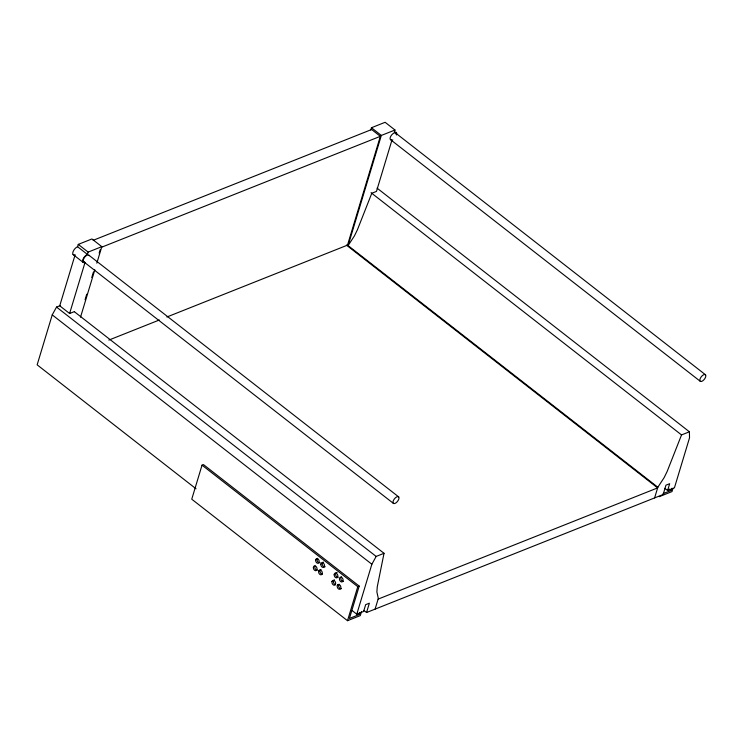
<?xml version="1.0" encoding="UTF-8"?>
<svg xmlns="http://www.w3.org/2000/svg" width="743" height="743" viewBox="0 0 743 743"><rect width="100%" height="100%" fill="white"/><g stroke="black" fill="none" stroke-linecap="round" stroke-linejoin="round"><path stroke-width="1.11" d="M74.439 311.781L384.029 553.303L377.268 586.784L376.877 591.92L378.308 598.449L375.085 609.13M60.471 305.512L56.533 307.073L52.233 314.883L37.15 364.832L196.05 488.801M75.145 254.738L59.728 305.8L69.61 313.509L74.281 311.651M74.3 254.951A5.025 2.396 -52 0 1 73.13 251.561A5.025 2.396 -52 0 1 77.569 246.722L78.275 244.391L91.937 238.958L101.81 246.657L96.822 263.18M69.61 313.509L85.027 262.446A5.025 2.396 -52 0 1 82.817 259.799A5.025 2.396 -52 0 1 87.442 254.431L88.148 252.1L101.81 246.657M85.073 299.726L86.755 294.172M91.779 277.52L93.451 271.966M99.153 253.094L100.156 249.759M80.532 317.15L94.835 269.793M360.03 612.381L359.389 614.498L349.424 618.464L359.203 586.088L203.452 464.589L202.031 465.155L191.75 499.194L347.501 620.702L360.309 615.603L361.544 611.498M370.794 129.941L371.454 127.74L385.115 122.298L394.997 130.006L394.292 132.347A5.025 2.396 -52 0 1 396.502 134.994M93.191 240.314L371.63 129.523L380.351 136.322L347.501 245.134L166.887 316.992M394.997 130.006L381.335 135.44L348.086 245.58L354.392 235.958L357.411 229.782L371.788 193.273L376.46 191.415L391.877 140.353A5.025 2.396 -52 0 0 392.796 139.87M347.501 620.702L357.773 586.654L359.203 586.088M352.21 610.625L356.779 614.192L371.862 564.243L376.162 556.433L384.029 553.303M363.801 610.393L366.54 612.529L369.364 603.186L365.667 604.663L363.606 611.47L356.779 614.192M654.611 497.912L657.834 487.232L664.149 477.61L667.168 471.433L681.535 434.924L689.402 431.794L689.523 437.85L674.44 487.798L667.613 490.51L664.874 488.374M667.613 490.51L669.675 483.702L665.969 485.17L663.146 494.513L366.54 612.529M663.109 493.658L671.078 490.482L671.728 488.327M672.991 488.29L671.997 491.587L659.19 496.686M318.682 571.07L318.886 570.587A2.517 1.718 68.3 0 1 321.227 570.531A2.517 1.718 68.3 0 1 322.202 573.68L321.998 574.163A2.517 1.718 68.3 0 1 319.657 574.228A2.517 1.718 68.3 0 1 318.682 571.07L320.131 570.457M101.902 247.113L380.351 136.322M108.831 340.09L159.364 319.992M332.075 581.453L333.496 580.887M337.313 585.53L338.734 584.964M378.113 599.118L657.629 487.9L346.387 245.079M395.768 133.146L705.525 374.797A4.189 1.997 -52 0 1 702.683 380.871A4.189 1.997 -52 0 1 700.296 378.336A4.189 1.997 -52 0 1 705.525 374.797M390.4 139.554L700.147 381.205M371.454 127.74L381.335 135.44M377.082 188.137L689.402 431.794M371.045 192.697L681.535 434.924M669.257 489.061L671.078 490.482M347.334 245.004L657.834 487.232M78.275 244.391L88.148 252.1M88.928 255.23L398.675 496.881A4.189 1.997 -52 0 1 395.833 502.965A4.189 1.997 -52 0 1 393.446 500.42A4.189 1.997 -52 0 1 398.675 496.881M77.569 246.722L87.442 254.431M83.55 261.647L393.298 503.299M73.083 254.524L82.965 262.233M56.533 307.073L376.162 556.433M52.233 314.883L371.862 564.243M202.031 465.155L357.773 586.654M357.569 613.077L359.389 614.498M320.01 562.507A2.433 1.662 68.3 0 1 317.493 561.392A2.433 1.662 68.3 0 1 317.688 558.272M317.437 570.104A2.517 1.718 68.3 0 1 315.236 568.785A2.517 1.718 68.3 0 1 315.106 565.897M338.251 577.274A2.517 1.718 68.3 0 1 335.697 575.036A2.517 1.718 68.3 0 1 337.099 572.481M325.23 566.686A2.517 1.718 68.3 0 1 322.499 565.135A2.517 1.718 68.3 0 1 323.344 562.07M343.489 581.351A2.517 1.718 68.3 0 1 341.139 579.744A2.517 1.718 68.3 0 1 341.474 576.8M322.267 574.228A2.517 1.718 68.3 0 1 320.112 570.503L320.317 570.02A2.517 1.718 68.3 0 1 321.013 569.444M335.511 584.639A2.517 1.718 68.3 0 1 333.403 581.351L333.514 580.803A2.517 1.718 68.3 0 1 334.489 579.846M341.409 588.651A2.517 1.718 68.3 0 1 339.356 587.815A2.517 1.718 68.3 0 1 338.678 585.131L338.854 584.62A2.517 1.718 68.3 0 1 339.142 584.23M391.45 139.86A4.189 1.997 -52 0 1 391.71 134.882A4.189 1.997 -52 0 1 396.103 134.307M84.6 261.954A4.189 1.997 -52 0 1 84.516 257.403A4.189 1.997 -52 0 1 89.188 255.722M332.093 581.37L331.972 581.918A2.517 1.718 68.3 0 0 333.366 584.927A2.517 1.718 68.3 0 0 335.53 584.239L335.641 583.692A2.517 1.718 68.3 0 0 334.257 580.682A2.517 1.718 68.3 0 0 332.093 581.37M337.433 585.187L337.248 585.698A2.517 1.718 68.3 0 0 338.353 588.818A2.517 1.718 68.3 0 0 340.647 588.577L340.823 588.075A2.517 1.718 68.3 0 0 339.727 584.945A2.517 1.718 68.3 0 0 337.433 585.187M320.827 564.141A2.517 1.718 68.3 0 0 323.391 567.429A2.517 1.718 68.3 0 0 323.762 563.528A2.517 1.718 68.3 0 0 320.827 564.141M334.183 574.664A2.517 1.718 68.3 0 0 336.83 577.84A2.517 1.718 68.3 0 0 337.062 573.875A2.517 1.718 68.3 0 0 334.183 574.664M315.645 560.166A2.433 1.662 68.3 0 0 318.199 563.259A2.433 1.662 68.3 0 0 318.441 559.433A2.433 1.662 68.3 0 0 315.645 560.166M313.37 567.503A2.517 1.718 68.3 0 0 316.016 570.67A2.517 1.718 68.3 0 0 316.249 566.714A2.517 1.718 68.3 0 0 313.37 567.503M339.412 578.751A2.517 1.718 68.3 0 0 342.068 581.918A2.517 1.718 68.3 0 0 342.291 577.961A2.517 1.718 68.3 0 0 339.412 578.751"/></g></svg>
